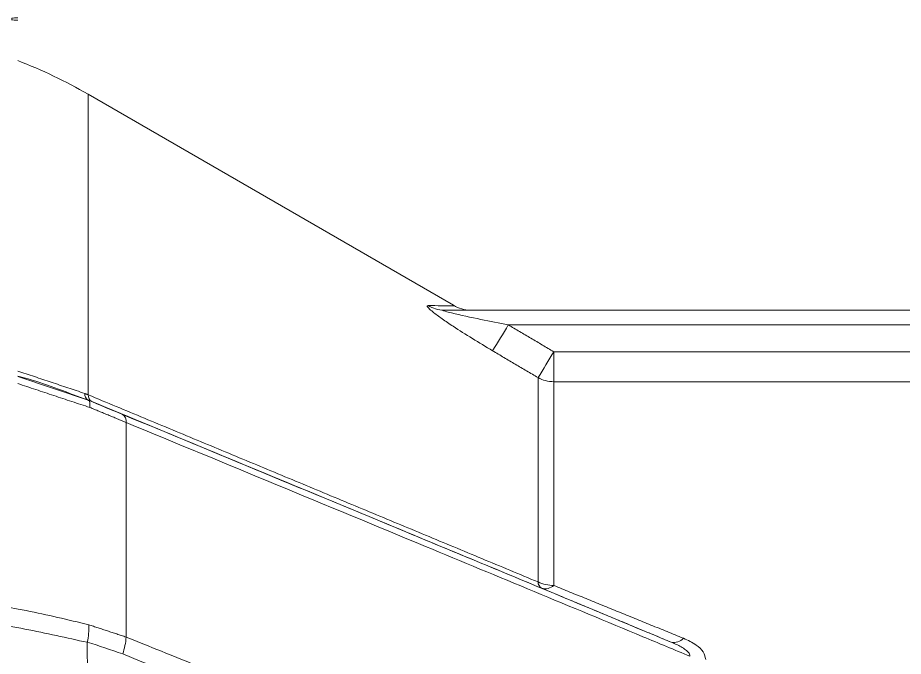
# Model space of a CAD drawing. Extents: x 2 to 136, y 1 to 99.
# Drawn here: x 12.914 to 14.662, y 47.407 to 48.667 of the extents above; entities that cross this region are included whole.
import ezdxf

# ---------------------------------------------------------------- set-up
doc = ezdxf.new("R2010")
doc.units = 0
doc.header["$MEASUREMENT"] = 0
doc.linetypes.add('SLD-Solid', pattern=[0])
doc.layers.add('OBJECT', color=7, linetype='CONTINUOUS')

msp = doc.modelspace()

# ---------------------------------------------------------------- linework, layer by layer
at = {"layer": 'OBJECT', "linetype": 'SLD-Solid', "lineweight": 15}
for p, q in [((13.7747, 48.0995), (13.0533, 48.516)), ((13.0533, 48.516), (13.0533, 47.9227)), ((18.1803, 48.09), (13.7554, 48.09)), ((18.1813, 48.0608), (13.8826, 48.0608)), ((13.9723, 47.9485), (13.9723, 48.0078)), ((13.9723, 48.0078), (18.1859, 48.0078)), ((13.9413, 47.5533), (13.9413, 47.9567)), ((13.9723, 47.9485), (13.9723, 47.5464)), ((18.1913, 47.9485), (13.9723, 47.9485)), ((13.0532, 47.9122), (13.0533, 47.9123)), ((13.1283, 47.8681), (13.1283, 47.4445)), ((13.0515, 47.4341), (13.0531, 47.1877))]:
    msp.add_line(p, q, dxfattribs=at)
at = {"layer": 'OBJECT', "linetype": 'SLD-Solid', "lineweight": 15, "flags": 128}
for points in [[(12.9142, 47.9586), (13.0532, 47.9122), (13.0532, 47.9122), (13.0532, 47.9122)], [(13.0532, 47.9122), (13.0542, 47.9116), (13.0551, 47.9106), (13.0558, 47.9092), (13.0563, 47.9076), (13.0566, 47.9056), (13.0568, 47.9033), (13.0568, 47.9006), (13.0567, 47.8977)]]:
    msp.add_lwpolyline(points, dxfattribs=at)
at = {"layer": 'OBJECT', "linetype": 'SLD-Solid', "lineweight": 15}
for centre, radius, start, end in [((12.5533, 47.65), 1, 60, 68.8415), ((13.7554, 48.1488), 0.0588, 238.1266, 269.9449), ((13.8078, 48.152), 0.062, 237.7956, 269.9999), ((12.5204, 48.8508), 1.5748, 327.7112, 329.8887), ((12.6038, 48.8023), 1.5824, 327.6979, 329.8636), ((13.9723, 48.0114), 0.0628, 240.4668, 270.0256), ((13.0614, 47.9249), 0.015, 177.5213, 237.1498), ((13.0688, 47.9224), 0.0155, 178.8748, 237.9598), ((13.1112, 47.87), 0.0172, 353.6303, 55.2142), ((13.9562, 47.5536), 0.0149, 181.0363, 238.8525), ((13.9721, 47.6181), 0.0717, 244.5971, 270.2044), ((13.9555, 47.5649), 0.025, 253.8175, 312.2711), ((12.9268, 47.4621), 0.1278, 347.3299, 3.0101), ((13.0033, 47.453), 0.1253, 340.4847, 356.1304), ((14.2098, 47.4579), 0.0242, 257.1665, 319.5537)]:
    msp.add_arc(centre, radius, start, end, dxfattribs=at)
for points, knots in [([(12.9142, 48.6621), (12.9118, 48.6622), (12.9069, 48.6625), (12.9015, 48.6632), (12.8982, 48.664), (12.8977, 48.665), (12.8999, 48.6659), (12.9045, 48.6666), (12.9099, 48.667), (12.9133, 48.6671), (12.9142, 48.6672)], [0, 0, 0, 0, 0.134351, 0.268633, 0.402971, 0.540397, 0.675684, 0.814722, 0.949327, 1, 1, 1, 1]), ([(13.8516, 48.0096), (13.8248, 48.0258), (13.7898, 48.0469), (13.7517, 48.0728), (13.7349, 48.0851), (13.7248, 48.0939), (13.7216, 48.0983), (13.7236, 48.0987), (13.7244, 48.0989)], [0, 0, 0, 0, 0.463203, 0.605761, 0.74907, 0.841779, 0.935306, 1, 1, 1, 1]), ([(13.7244, 48.0989), (13.7335, 48.0988), (13.7609, 48.0985), (13.7811, 48.0983), (13.7749, 48.0983), (13.774, 48.0983)], [0, 0, 0, 0, 0.299901, 0.901044, 1, 1, 1, 1]), ([(13.7554, 48.09), (13.7549, 48.09), (13.754, 48.09), (13.7535, 48.0897), (13.7539, 48.0893), (13.7553, 48.0886), (13.7605, 48.0869), (13.7845, 48.0808), (13.8268, 48.0717), (13.8646, 48.0643), (13.8826, 48.0608)], [0, 0, 0, 0, 0.018435, 0.032623, 0.046847, 0.06494, 0.096407, 0.193734, 0.61436, 1, 1, 1, 1]), ([(13.8013, 48.09), (13.8025, 48.09), (13.8059, 48.09), (13.7748, 48.09), (13.7554, 48.09)], [0, 0, 0, 0, 0.377248, 1, 1, 1, 1]), ([(13.0533, 47.9123), (13.0533, 47.9123), (13.0147, 47.926), (12.9692, 47.9448), (12.9212, 47.9579), (12.9142, 47.9598)], [0, 0, 0, 0, 0.000015, 0.855685, 1, 1, 1, 1]), ([(13.0532, 47.9122), (13.0532, 47.9122), (13.076, 47.9024), (13.0985, 47.8933), (13.121, 47.8841)], [0, 0, 0, 0, 0.00003, 1, 1, 1, 1]), ([(13.0606, 47.9092), (13.0581, 47.9102), (13.0557, 47.9112), (13.0533, 47.9123), (13.0533, 47.9123)], [0, 0, 0, 0, 0.999721, 1, 1, 1, 1]), ([(13.9485, 47.5409), (13.8047, 47.6006), (13.5089, 47.7236), (13.2128, 47.8462), (13.0606, 47.9092)], [0, 0, 0, 0, 0.48595, 1, 1, 1, 1]), ([(13.121, 47.8841), (13.3064, 47.8073), (13.6676, 47.6577), (14.0287, 47.5074), (14.2044, 47.4343)], [0, 0, 0, 0, 0.513344, 1, 1, 1, 1]), ([(14.2413, 47.4065), (14.2104, 47.4194), (14.0364, 47.4917), (13.6654, 47.6459), (13.3253, 47.7866), (13.1283, 47.8681)], [0, 0, 0, 0, 0.083458, 0.469005, 1, 1, 1, 1]), ([(12.5533, 47.5329), (12.6164, 47.5311), (12.7446, 47.5275), (12.9134, 47.5025), (13.0136, 47.4786), (13.0544, 47.4688)], [0, 0, 0, 0, 0.365475, 0.741466, 1, 1, 1, 1]), ([(13.0515, 47.4341), (13.0515, 47.4341), (13.0114, 47.4427), (12.929, 47.462), (12.7636, 47.4863), (12.6359, 47.4943), (12.5533, 47.4943), (12.5533, 47.4943)], [0, 0, 0, 0, 0.000004, 0.259099, 0.518181, 0.999995, 1, 1, 1, 1]), ([(13.1214, 47.4111), (13.0981, 47.4193), (13.0749, 47.4274), (13.0515, 47.4341), (13.0515, 47.4341)], [0, 0, 0, 0, 0.999971, 1, 1, 1, 1]), ([(14.2413, 47.4065), (14.2412, 47.4079), (14.2409, 47.4105), (14.2373, 47.4156), (14.2281, 47.4231), (14.216, 47.4293), (14.2068, 47.4333), (14.2044, 47.4343)], [0, 0, 0, 0, 0.116851, 0.233193, 0.437976, 0.854435, 1, 1, 1, 1]), ([(14.2282, 47.4422), (14.2371, 47.438), (14.2529, 47.4307), (14.2692, 47.4158), (14.2713, 47.4052), (14.2723, 47.4001)], [0, 0, 0, 0, 0.396713, 0.706828, 1, 1, 1, 1]), ([(14.2062, 46.9732), (14.0301, 47.0441), (13.6685, 47.1898), (13.3069, 47.3361), (13.1214, 47.4111)], [0, 0, 0, 0, 0.486991, 1, 1, 1, 1])]:
    msp.add_open_spline(points, degree=3, knots=knots, dxfattribs=at)
for points in [[(13.8826, 48.0608), (13.9723, 48.0078)], [(13.9413, 47.9567), (13.8516, 48.0096)], [(12.9142, 47.9697), (13.0464, 47.9255)], [(13.0567, 47.8977), (12.9142, 47.9449)], [(13.0464, 47.9255), (13.0533, 47.9227)], [(13.0533, 47.9227), (13.9413, 47.5533)], [(13.1283, 47.8681), (13.0567, 47.8977)], [(14.2044, 47.4343), (13.9485, 47.5409)], [(13.9723, 47.5464), (14.2282, 47.4422)], [(13.0544, 47.4688), (13.1283, 47.4445)], [(13.1283, 47.4445), (14.2413, 46.9944)]]:
    msp.add_open_spline(points, degree=1, dxfattribs=at)

doc.saveas('drawing.dxf')
